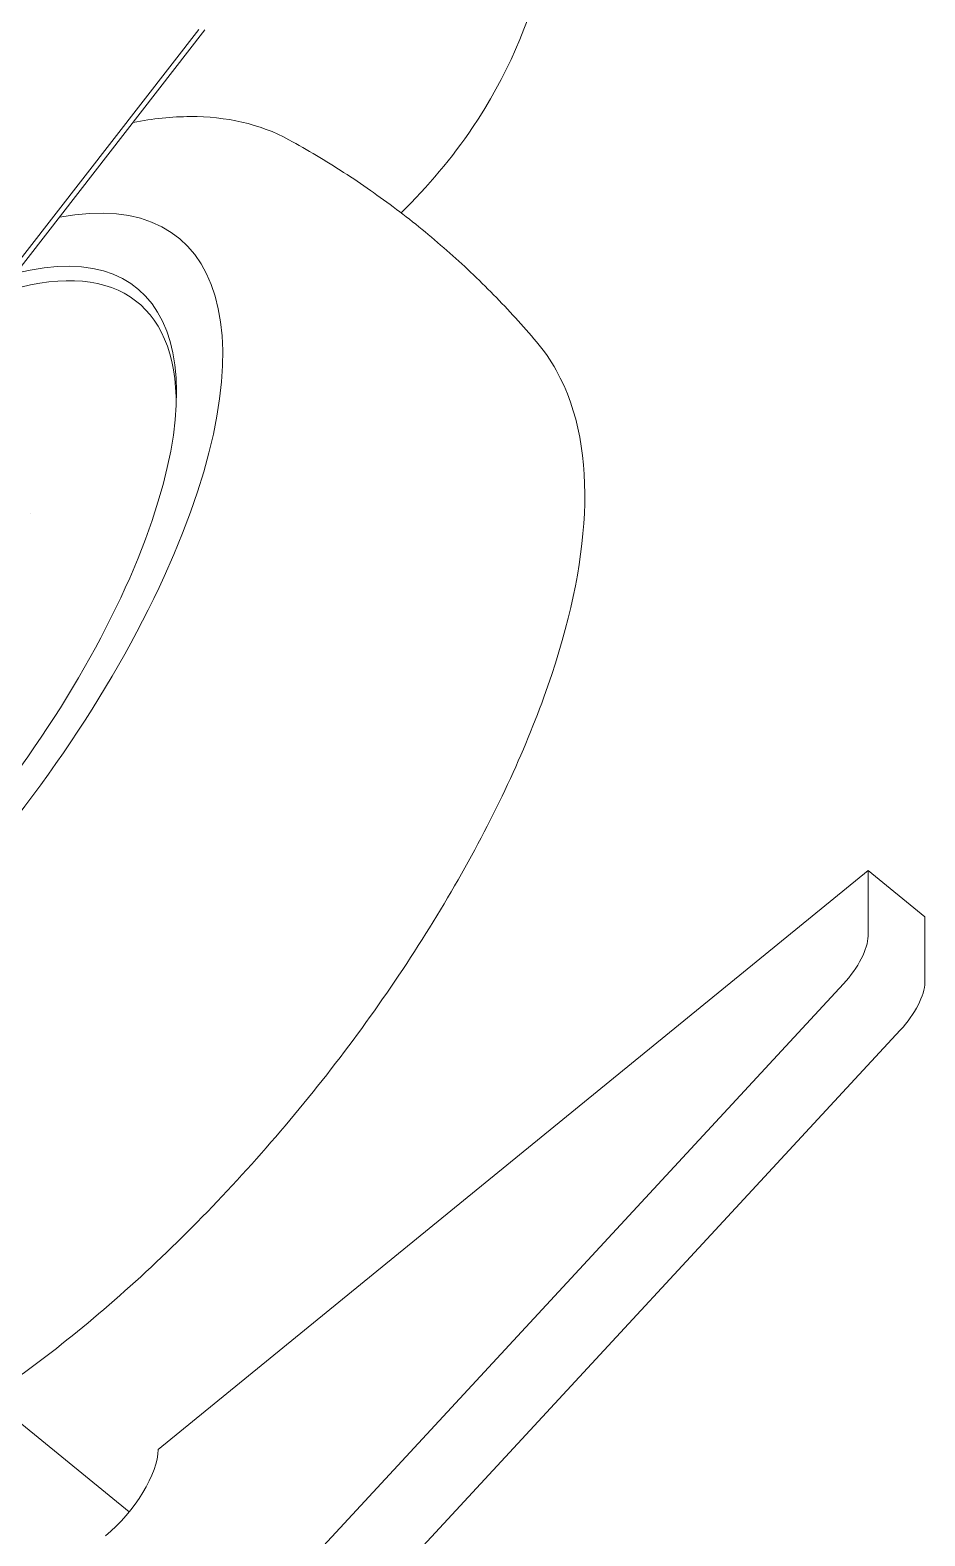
# Model space of a CAD drawing. Header units: millimetres. Extents: x 36 to 2484, y 36 to 1746.
# Drawn here: x 588.6 to 677.7, y 684.2 to 834.3 of the extents above; entities that cross this region are included whole.
import ezdxf

# ---------------------------------------------------------------- set-up
doc = ezdxf.new("R2010")
doc.units = ezdxf.units.MM
doc.header["$LTSCALE"] = 6
doc.layers.add('굵은실선_A3', color=7, linetype='Continuous', lineweight=18)

msp = doc.modelspace()

# ---------------------------------------------------------------- linework, layer by layer
at = {"layer": '굵은실선_A3'}
for p, q in [((605.396, 834.352), (581.26, 803.267)), ((581.26, 802.446), (606.009, 834.319)), ((672.069, 750.515), (601.358, 692.78)), ((672.069, 750.515), (677.726, 745.896)), ((672.069, 743.952), (672.069, 750.515)), ((677.726, 745.896), (677.726, 739.334)), ((606.716, 671.173), (669.625, 739.211)), ((675.282, 734.592), (612.373, 666.555)), ((598.47, 686.566), (584.492, 697.979))]:
    msp.add_line(p, q, dxfattribs=at)
for centre, major_axis, start_param, end_param in [((566.057, 767.88), (-37.315, -45.701), 5.5278958, 9.8756154), ((566.057, 767.88), (33.204, 40.666), 2.367058, 6.7856148), ((566.763, 767.303), (32.538, 39.851), 5.811506, 6.8440922), ((668.533, 741.066), (-3.162, -3.873), 1.4210139, 2.677945), ((674.19, 736.447), (3.162, 3.873), 4.5626065, 5.8195377), ((596.055, 688.449), (-4.743, -5.809), 1.1174171, 2.677945)]:
    msp.add_ellipse(centre, major_axis=major_axis, ratio=0.4082483, start_param=start_param, end_param=end_param, dxfattribs=at)
for points, knots in [([(625.545, 816.08), (628.245, 818.715), (630.637, 821.57), (636.023, 829.562), (638.404, 834.99), (640.125, 842.534), (640.437, 844.491), (640.616, 846.457)], [7.9425656, 7.9425656, 7.9425656, 7.9425656, 8.13644719, 8.13644719, 8.45519325, 8.45519325, 8.56519598, 8.56519598, 8.56519598, 8.56519598]), ([(614.38, 823.364), (611.455, 824.968), (608.083, 825.684), (602.708, 825.672), (600.8, 825.471), (598.848, 825.097)], [3.68065884, 3.68065884, 3.68065884, 3.68065884, 3.92832615, 3.92832615, 4.05915243, 4.05915243, 4.05915243, 4.05915243]), ([(639.04, 803.228), (637.687, 804.825), (636.26, 806.392), (633.274, 809.437), (631.714, 810.916), (628.482, 813.76), (626.81, 815.125), (623.377, 817.723), (621.616, 818.956), (618.035, 821.273), (616.215, 822.357), (614.38, 823.364)], [3.52982168, 3.52982168, 3.52982168, 3.52982168, 3.55998912, 3.55998912, 3.59015655, 3.59015655, 3.62032398, 3.62032398, 3.65049141, 3.65049141, 3.68065884, 3.68065884, 3.68065884, 3.68065884]), ([(546.019, 689.301), (548.943, 687.697), (552.316, 686.981), (560.316, 686.999), (565.089, 688.136), (575.516, 692.342), (581.218, 695.593), (592.603, 703.714), (598.275, 708.54), (609.125, 719.267), (614.305, 725.148), (623.734, 737.425), (627.982, 743.817), (635.164, 756.553), (638.086, 762.892), (642.298, 775.041), (643.562, 780.831), (644.051, 791.447), (643.257, 796.329), (640.44, 801.394), (639.785, 802.35), (639.04, 803.228)], [0.5390662, 0.5390662, 0.5390662, 0.5390662, 0.7867335, 0.7867335, 1.1024536, 1.1024536, 1.4450844, 1.4450844, 1.7785675, 1.7785675, 2.1073474, 2.1073474, 2.4352713, 2.4352713, 2.7655148, 2.7655148, 3.102594, 3.102594, 3.4443162, 3.4443162, 3.5298217, 3.5298217, 3.5298217, 3.5298217]), ([(588.612, 786.065), (588.612, 786.065), (588.612, 786.065), (588.609, 786.067), (588.603, 786.071), (588.595, 786.076)], [8.881302788, 8.881302788, 8.881302788, 8.881302788, 8.891267484, 8.891267484, 8.937690734, 8.937690734, 8.937690734, 8.937690734])]:
    msp.add_open_spline(points, degree=3, knots=knots, dxfattribs=at)

doc.saveas('drawing.dxf')
